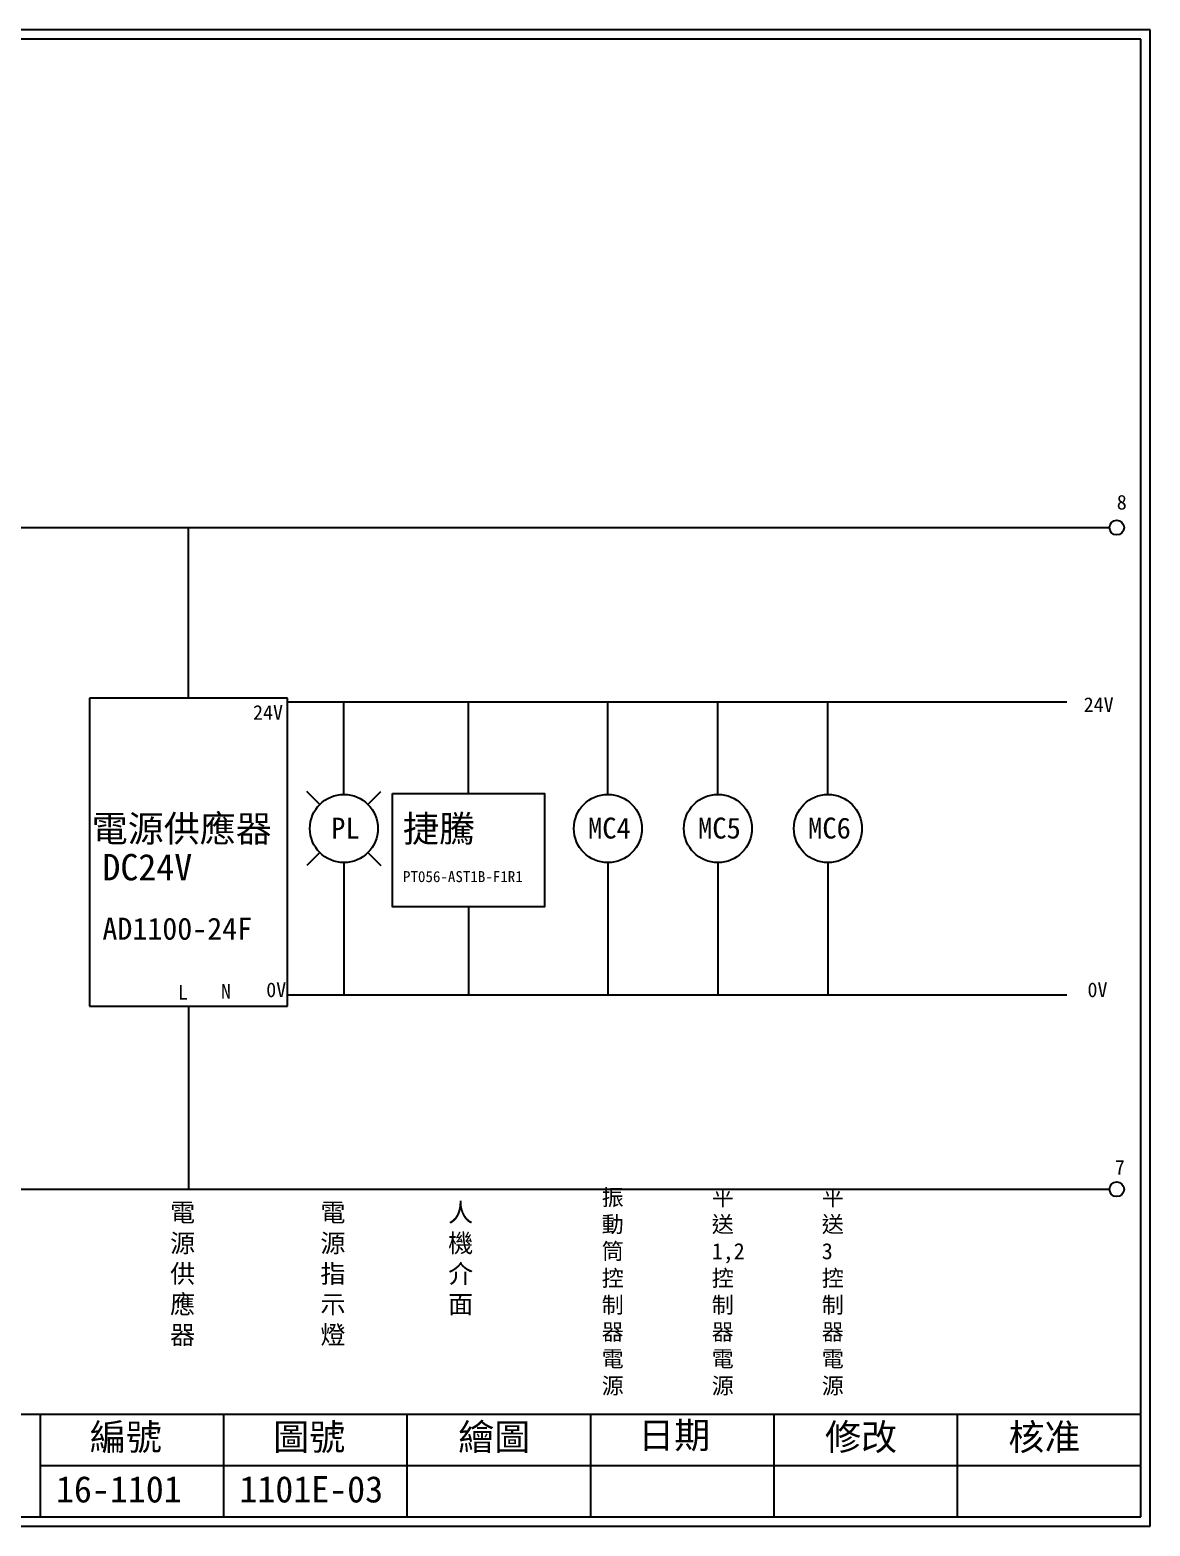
# Model space of a CAD drawing. Extents: x 10 to 297, y 3 to 207.
# Drawn here: x 144.3 to 297, y 3 to 207 of the extents above; entities that cross this region are included whole.
import ezdxf
from ezdxf.enums import TextEntityAlignment as Align

# ---------------------------------------------------------------- set-up
doc = ezdxf.new("R2010")
doc.units = 0
doc.layers.get('0').update_dxf_attribs({"linetype": 'CONTINUOUS'})
doc.layers.add('圖框層', color=7, linetype='CONTINUOUS')
doc.layers.add('標尺寸層', color=3, linetype='CONTINUOUS')
doc.styles.add('CNS', font='romanc.shx', dxfattribs={"bigfont": 'chineset.shx'})
doc.styles.add('STSL', font='kaiu.ttf')

msp = doc.modelspace()

# ---------------------------------------------------------------- linework, layer by layer
for p, q in [((48.79, 139.12), (291.46, 139.12)), ((179.42, 115.86), (152.42, 115.86)), ((152.42, 115.86), (152.42, 73.86)), ((179.42, 73.86), (179.42, 115.86)), ((285.64, 115.32), (179.42, 115.32)), ((187.11, 106.65), (187.11, 115.32)), ((223.09, 106.65), (223.09, 115.32)), ((238.09, 106.65), (238.09, 115.32)), ((253.09, 106.65), (253.09, 115.32)), ((187.11, 102.74), (187.11, 106.65)), ((223.09, 102.74), (223.09, 106.65)), ((238.09, 102.74), (238.09, 106.65)), ((253.09, 102.74), (253.09, 106.65)), ((183.82, 101.38), (182.06, 103.15)), ((190.39, 101.38), (192.15, 103.15)), ((183.82, 94.82), (182.06, 93.05)), ((190.39, 94.82), (192.15, 93.05)), ((187.11, 93.46), (187.11, 89.51)), ((223.09, 93.46), (223.09, 89.51)), ((238.09, 93.46), (238.09, 89.51)), ((253.09, 93.46), (253.09, 89.51)), ((187.11, 89.51), (187.11, 75.38)), ((223.09, 89.51), (223.09, 75.38)), ((238.09, 89.51), (238.09, 75.38)), ((253.09, 89.51), (253.09, 75.38)), ((152.42, 73.86), (179.42, 73.86)), ((285.64, 75.38), (179.42, 75.38)), ((52.98, 48.91), (291.46, 48.91))]:
    msp.add_line(p, q)
for centre in [(187.11, 98.1), (223.09, 98.1), (238.09, 98.1), (253.09, 98.1)]:
    msp.add_circle(centre, 4.64)
at = {"layer": '圖框層', "color": 7}
for p, q in [((297, 206.97), (10, 206.97)), ((297, 3), (297, 206.97)), ((295.75, 205.72), (11.25, 205.72)), ((295.75, 4.25), (295.75, 205.72)), ((11.25, 18.25), (295.75, 18.25)), ((145.75, 4.25), (145.75, 18.25)), ((170.75, 4.25), (170.75, 18.25)), ((195.75, 4.25), (195.75, 18.25)), ((220.75, 4.25), (220.75, 18.25)), ((245.75, 4.25), (245.75, 18.25)), ((270.75, 4.25), (270.75, 18.25)), ((145.75, 11.25), (295.75, 11.25)), ((11.25, 4.25), (295.75, 4.25)), ((10, 3), (297, 3))]:
    msp.add_line(p, q, dxfattribs=at)
at = {"layer": '標尺寸層', "color": 7}
for p, q in [((165.92, 115.86), (165.92, 139.12)), ((204.09, 102.85), (204.09, 115.32)), ((204.09, 87.41), (204.09, 75.38)), ((165.92, 73.86), (165.92, 48.91))]:
    msp.add_line(p, q, dxfattribs=at)
msp.add_lwpolyline([(193.74, 102.85), (214.44, 102.85), (214.44, 87.41), (193.74, 87.41)], close=True, dxfattribs=at)
for centre in [(292.46, 139.12), (292.46, 48.91)]:
    msp.add_circle(centre, 1, dxfattribs=at)

# ---------------------------------------------------------------- texts
at = {"color": 7}
for s, p in [('PL', (187.31, 98.16)), ('MC4', (223.3, 98.16)), ('MC5', (238.3, 98.16)), ('MC6', (253.3, 98.16))]:
    msp.add_text(s, height=2.856, dxfattribs=at).set_placement(p, align=Align.MIDDLE_CENTER)
at = {"layer": '圖框層', "color": 4, "style": 'STSL'}
for s, height, p in [('8', 2, (292.46, 141.58)), ('24V', 2, (174.72, 112.92)), ('24V', 2, (287.95, 113.98)), ('電源供應器', 3.6, (152.73, 96.28)), ('捷騰', 3.6, (195.16, 96.28)), ('DC24V', 3.6, (154.19, 91.03)), ('PT056-AST1B-F1R1', 1.5, (195.16, 90.79)), ('AD1100-24F', 3, (154.19, 82.94)), ('L', 2, (164.48, 74.76)), ('N', 2, (170.35, 74.91)), ('0V', 2, (176.52, 75.11)), ('0V', 2, (288.47, 75.11)), ('7', 2, (292.2, 50.91)), ('編號', 3.6, (152.47, 13.34)), ('圖號', 3.6, (177.47, 13.34)), ('繪圖', 3.6, (202.69, 13.34)), ('日期', 3.6, (227.22, 13.59)), ('修改', 3.6, (252.69, 13.34)), ('核准', 3.6, (277.69, 13.34)), ('16-1101', 3.6, (147.86, 6.22)), ('1101E-03', 3.6, (172.86, 6.22))]:
    msp.add_text(s, height=height, dxfattribs=at).set_placement(p)
at = {"layer": '標尺寸層', "color": 7, "attachment_point": 1, "style": 'CNS'}
for s, insert, char_height, width in [('{\\fDFKai-SB|b0|i0|c136|p65;振動筒控制器電源}', (222.25, 48.91), 2.2, 3.3124), ('{\\fDFKai-SB|b0|i0|c136|p65;平送1,2控制器電源}', (237.25, 48.91), 2.2, 3.3124), ('{\\fDFKai-SB|b0|i0|c136|p65;平送3控制器電源}', (252.25, 48.91), 2.2, 3.3124), ('{\\fDFKai-SB|b0|i0|c136|p65;電源供應器}', (163.42, 46.99), 2.5, 5.4243), ('{\\fDFKai-SB|b0|i0|c136|p65;電源指示燈}', (183.91, 46.99), 2.5, 5.4243), ('{\\fDFKai-SB|b0|i0|c136|p65;人機介面}', (201.32, 46.99), 2.5, 5.4243)]:
    msp.add_mtext(s, dxfattribs=dict(at, insert=insert, char_height=char_height, width=width))

doc.saveas('drawing.dxf')
